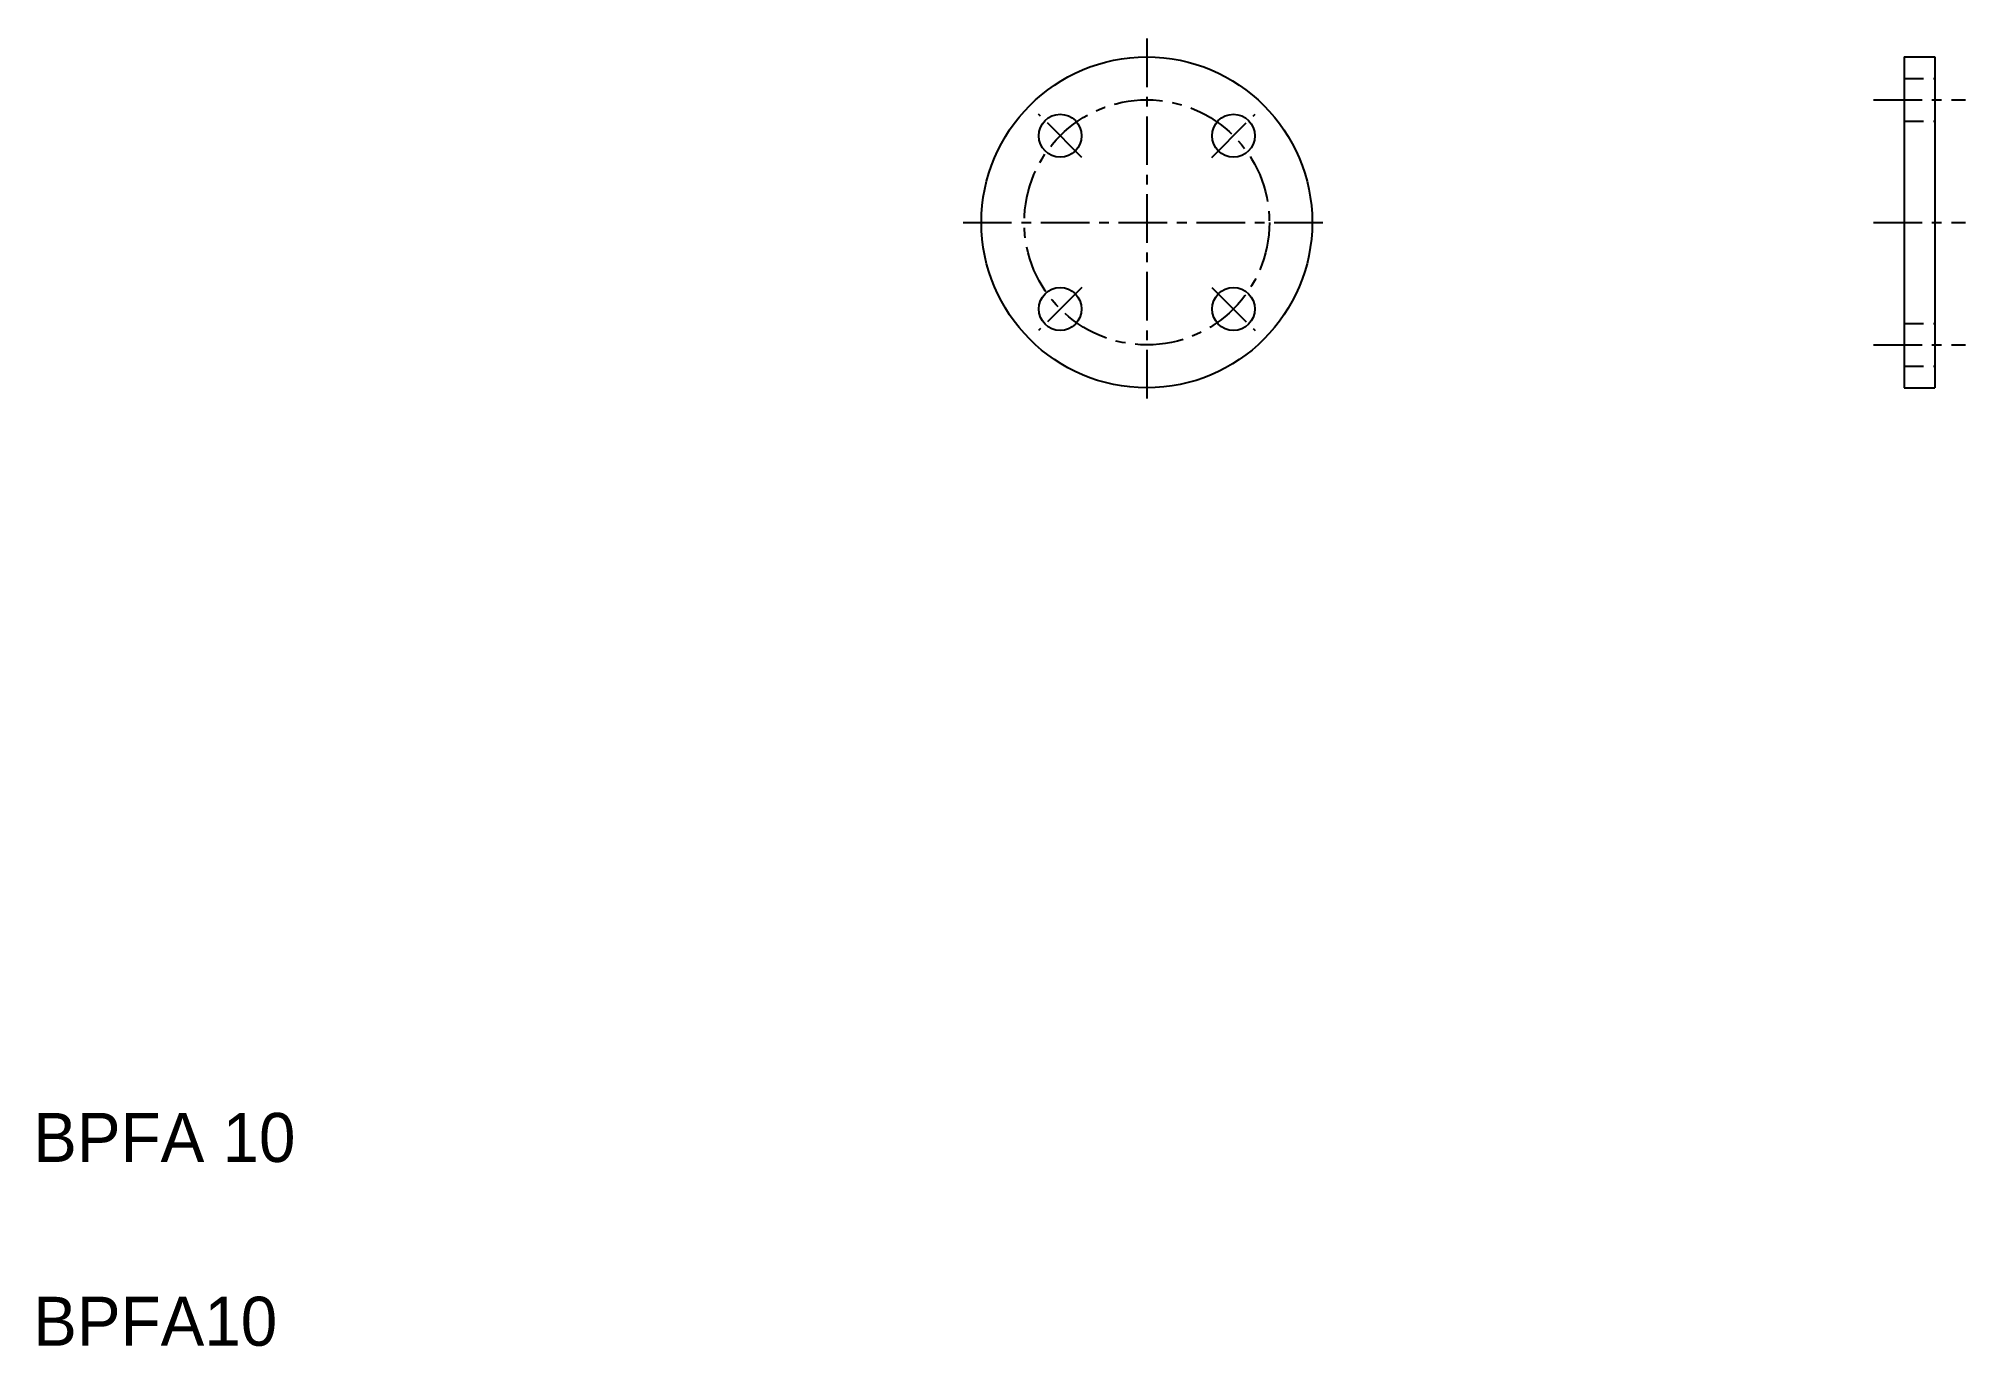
# Model space of a CAD drawing. Extents: x 21 to 335, y 20 to 233.
import ezdxf

# ---------------------------------------------------------------- set-up
doc = ezdxf.new("R2010")
doc.units = 0
doc.header["$LTSCALE"] = 0.25
doc.linetypes.add('CENTER', pattern=[50.8, 31.75, -6.35, 6.35, -6.35])
doc.linetypes.add('DASHED', pattern=[19.05, 12.7, -6.35])
doc.layers.get('0').update_dxf_attribs({"linetype": 'CONTINUOUS'})
doc.layers.add('CENTER', color=1, linetype='CENTER')

msp = doc.modelspace()

# ---------------------------------------------------------------- linework, layer by layer
for p, q in [((325.424916, 230.357143), (325.424916, 176.357143)), ((325.424916, 230.357143), (330.424916, 230.357143)), ((330.424916, 230.357143), (330.424916, 176.357143)), ((325.424916, 216.857143), (325.424916, 216.857243)), ((325.424916, 203.357143), (325.425016, 203.357143)), ((325.424916, 176.357143), (330.424916, 176.357143))]:
    msp.add_line(p, q)
at = {"color": 3, "linetype": 'DASHED'}
for p, q in [((325.424916, 226.857143), (330.424916, 226.857143)), ((325.424916, 219.857143), (330.424916, 219.857143)), ((325.424916, 186.857143), (330.424916, 186.857143)), ((325.424916, 179.857143), (330.424916, 179.857143))]:
    msp.add_line(p, q, dxfattribs=at)
for centre, radius in [((201.790963, 203.357143), 27), ((187.648827, 217.499279), 3.5), ((215.933099, 217.499279), 3.5), ((187.648827, 189.215007), 3.5), ((215.933099, 189.215007), 3.5)]:
    msp.add_circle(centre, radius)
at = {"layer": 'CENTER', "color": 1, "linetype": 'CENTER'}
for p, q in [((201.790963, 233.357143), (201.790963, 173.357143)), ((320.424916, 223.357143), (335.424916, 223.357143)), ((191.184361, 213.963745), (184.113293, 221.034813)), ((212.397565, 213.963745), (219.468633, 221.034813)), ((171.790963, 203.357143), (231.790963, 203.357143)), ((320.424916, 203.357143), (335.424916, 203.357143)), ((191.184361, 192.750541), (184.113293, 185.679473)), ((212.397565, 192.750541), (219.468633, 185.679473)), ((320.424916, 183.357143), (335.424916, 183.357143))]:
    msp.add_line(p, q, dxfattribs=at)
msp.add_circle((201.790963, 203.357143), 20, dxfattribs=at)

# ---------------------------------------------------------------- texts
for s, p in [('BPFA 10', (20, 50)), ('BPFA10', (20, 20))]:
    msp.add_text(s, height=8).set_placement(p)

doc.saveas('drawing.dxf')
